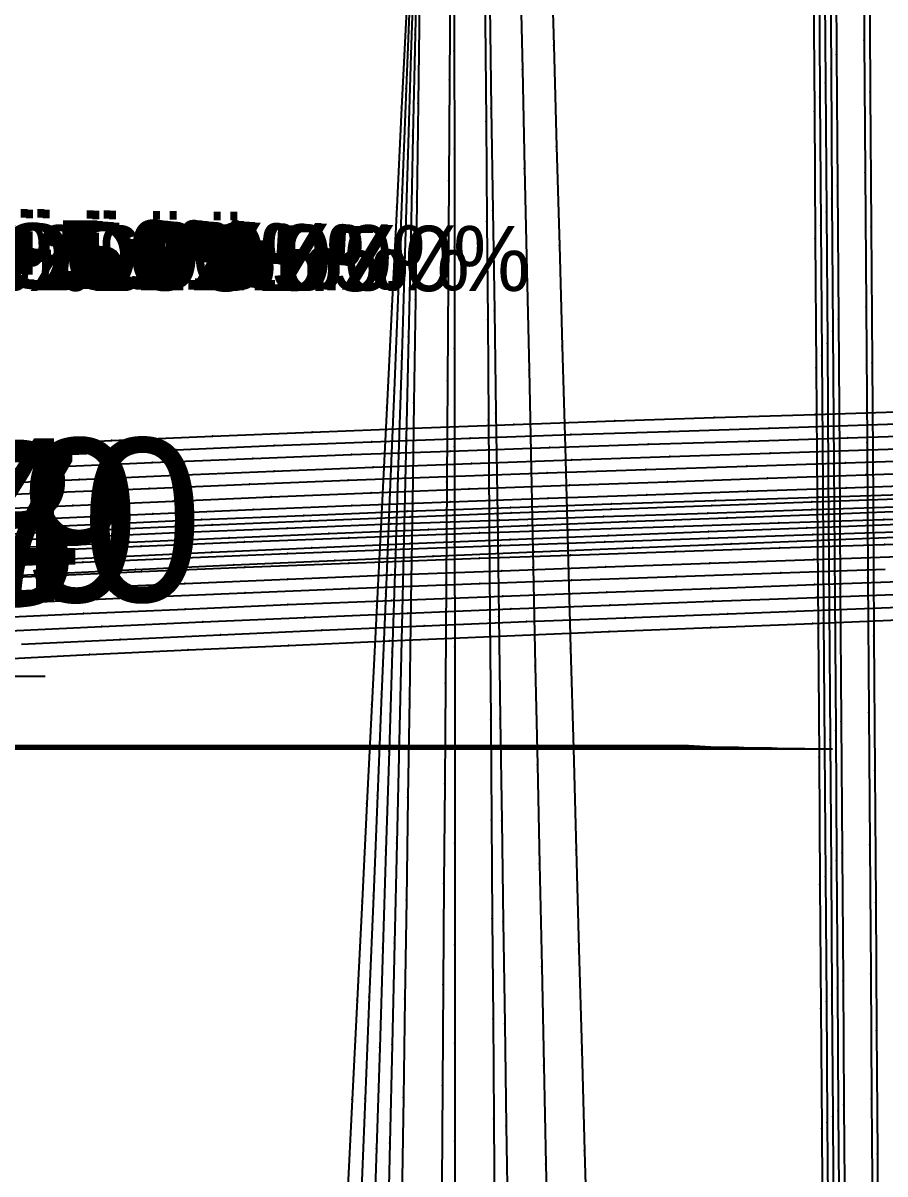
# Model space of a CAD drawing. Extents: x -2408 to 1029, y -526 to 2095.
# Drawn here: x -1007.4 to -875.3, y 238.6 to 415 of the extents above; entities that cross this region are included whole.
import ezdxf

# ---------------------------------------------------------------- set-up
doc = ezdxf.new("R2010")
doc.units = 0
doc.layers.add('TEXT', color=7, linetype='Continuous')

# ---------------------------------------------------------------- blocks, each defined once
blk = doc.blocks.new(' -30')
at = {"layer": '1'}
blk.add_lwpolyline([(-1013.803816, 502.616227), (-998.724902, 503.351115), (-983.259655, 504.088096), (-968.179128, 504.789655), (-952.689583, 505.491886), (-937.607433, 506.156086), (-922.111616, 506.815861), (-907.027667, 507.438159), (-891.957635, 508.04729), (-876.872936, 508.652548), (-861.83698, 509.261239)], dxfattribs=at)
at = {"layer": '14'}
blk.add_lwpolyline([(-1005.241554, 490.320347), (-990.320556, 491.039364), (-975.156659, 491.753562), (-959.803647, 492.458703), (-944.31523, 493.150552), (-928.745346, 493.824862), (-910.67444, 494.579226), (-895.073839, 495.211724), (-879.472994, 495.837705), (-863.872377, 496.46764)], dxfattribs=at)
at = {"layer": '3'}
for p in [(-876.872936, 508.652548), (-922.111616, 506.815861), (-907.027667, 507.438159), (-891.957635, 508.04729), (-968.179128, 504.789655), (-952.689583, 505.491886), (-937.607433, 506.156086), (-998.724902, 503.351115), (-983.259655, 504.088096), (-361.829946, 498.666906), (-879.472994, 495.837705), (-910.67444, 494.579226), (-895.073839, 495.211724), (-959.803647, 492.458703), (-944.31523, 493.150552), (-928.745346, 493.824862), (-990.320556, 491.039364), (-975.156659, 491.753562), (-362.574553, 483.487431), (-363.318647, 468.307932), (-364.092661, 452.698247), (-364.85375, 437.519584), (-365.612888, 422.429259), (-366.374362, 407.250609), (-367.134082, 392.071869), (-367.88499, 377.065575), (-368.645189, 361.886858), (-369.405699, 346.708157), (-369.819995, -27.875516), (-369.68072, -47.360992), (-369.539213, -67.158653), (-369.396591, -87.112386), (-369.253969, -107.066139), (-369.112463, -126.863799), (-368.973188, -146.349275), (-368.83726, -165.366439), (-368.705795, -183.759273)]:
    blk.add_point(p, dxfattribs=at)
at = {"layer": '7'}
blk.add_line((-763.632202, -125.051336), (-389.104042, -125.051336), dxfattribs=at)
at = {"layer": '8'}
for points in [[(-357.994041, 575.302811), (-358.78186, 559.547635), (-359.557937, 544.069272), (-360.322592, 528.86404), (-361.084233, 513.685404), (-361.829946, 498.666906), (-362.574553, 483.487431), (-363.318647, 468.307932), (-364.092661, 452.698247), (-364.85375, 437.519584), (-365.612888, 422.429259), (-366.374362, 407.250609), (-367.134082, 392.071869), (-367.88499, 377.065575), (-368.645189, 361.886858), (-369.405699, 346.708157), (-370.180402, 331.244073), (-370.940674, 316.065368), (-371.69304, 301.044358), (-372.44714, 285.989388), (-373.055725, 273.839893)], [(-369.955922, -8.858333), (-369.819995, -27.875516), (-369.68072, -47.360992), (-369.539213, -67.158653), (-369.396591, -87.112386), (-369.253969, -107.066139), (-369.112463, -126.863799), (-368.973188, -146.349275), (-368.83726, -165.366439), (-368.705795, -183.759273), (-368.579908, -201.371646), (-368.460716, -218.047468), (-368.349333, -233.630645), (-368.199343, -254.61524), (-368.0732, -272.263373), (-367.974671, -286.048234), (-367.882046, -299.007114), (-367.873306, -300.229836)]]:
    blk.add_lwpolyline(points, dxfattribs=at)
at = {"layer": '1'}
blk.add_text('Annotation:  ºá:3.0%£¬Ö±:5.0%', height=10, dxfattribs=at).set_placement((-644.384551, -54.548169))
blk = doc.blocks.new(' -31')
at = {"layer": '1'}
blk.add_lwpolyline([(-1001.996349, 505.322857), (-986.658666, 506.04357), (-971.552761, 506.735084), (-956.213389, 507.417536), (-941.164755, 508.066462), (-925.823502, 508.705413), (-910.779474, 509.309431), (-895.436682, 509.909814), (-880.364314, 510.494297), (-865.021492, 511.094201)], dxfattribs=at)
at = {"layer": '14'}
blk.add_lwpolyline([(-1000.732224, 492.668615), (-985.575845, 493.380141), (-970.203448, 494.083042), (-954.668895, 494.772973), (-939.025821, 495.445599), (-923.327902, 496.096582), (-908.17815, 496.702202), (-892.469664, 497.315404), (-876.761037, 497.92473), (-861.052752, 498.541434)], dxfattribs=at)
at = {"layer": '3'}
for p in [(-895.436682, 509.909814), (-880.364314, 510.494297), (-925.823502, 508.705413), (-910.779474, 509.309431), (-971.552761, 506.735084), (-956.213389, 507.417536), (-941.164755, 508.066462), (-986.658666, 506.04357), (-361.157443, 501.065163), (-876.761037, 497.92473), (-923.327902, 496.096582), (-908.17815, 496.702202), (-892.469664, 497.315404), (-970.203448, 494.083042), (-954.668895, 494.772973), (-939.025821, 495.445599), (-985.575845, 493.380141), (-361.774082, 485.532827), (-362.389768, 470.000454), (-363.004279, 454.703099), (-363.637041, 439.171419), (-364.272866, 423.639861), (-364.903066, 408.198477), (-365.535021, 392.666756), (-366.159478, 377.311497), (-366.791779, 361.779794), (-367.424438, 346.248108), (-369.819994, -25.635782), (-369.68072, -45.281497), (-369.539213, -65.241963), (-369.396591, -85.359785), (-369.253969, -105.477627), (-369.112463, -125.438093), (-368.973188, -145.083808), (-368.83726, -164.257396), (-368.705795, -182.801482)]:
    blk.add_point(p, dxfattribs=at)
at = {"layer": '7'}
blk.add_line((-763.632202, -125.051336), (-389.104042, -125.051336), dxfattribs=at)
at = {"layer": '8'}
for points in [[(-357.994041, 578.807983), (-358.649132, 562.686417), (-359.267463, 547.518838), (-359.903873, 531.964499), (-360.537909, 516.432865), (-361.157443, 501.065163), (-361.774082, 485.532827), (-362.389768, 470.000454), (-363.004279, 454.703099), (-363.637041, 439.171419), (-364.272866, 423.639861), (-364.903066, 408.198477), (-365.535021, 392.666756), (-366.159478, 377.311497), (-366.791779, 361.779794), (-367.424438, 346.248108), (-368.041408, 331.099689), (-368.673841, 315.567976), (-369.302066, 300.139236), (-369.923554, 284.876894), (-370.515747, 270.334682)], [(-369.955922, -6.462212), (-369.819994, -25.635782), (-369.68072, -45.281497), (-369.539213, -65.241963), (-369.396591, -85.359785), (-369.253969, -105.477627), (-369.112463, -125.438093), (-368.973188, -145.083808), (-368.83726, -164.257396), (-368.705795, -182.801482), (-368.579908, -200.558689), (-368.460715, -217.371643), (-368.349333, -233.082968), (-368.246875, -247.535287), (-368.112365, -266.508852), (-368.004214, -281.764444), (-367.907521, -295.403656), (-367.873306, -300.229836)]]:
    blk.add_lwpolyline(points, dxfattribs=at)
at = {"layer": '1'}
blk.add_text('Annotation:  ºá:3.0%£¬Ö±:5.0%', height=10, dxfattribs=at).set_placement((-644.39712, -54.590238))
blk = doc.blocks.new(' -32')
at = {"layer": '1'}
blk.add_lwpolyline([(-1014.763231, 506.847463), (-999.494983, 507.566499), (-984.135746, 508.270447), (-968.865657, 508.949983), (-953.594925, 509.607993), (-938.322926, 510.243036), (-923.1187, 510.850663), (-907.844861, 511.438175), (-892.552142, 512.013187), (-877.277669, 512.585146), (-862.024551, 513.164813)], dxfattribs=at)
at = {"layer": '14'}
blk.add_lwpolyline([(-1003.6498, 494.658762), (-988.386214, 495.364467), (-972.90666, 496.059794), (-957.264855, 496.740298), (-941.514519, 497.401533), (-925.709144, 498.039063), (-910.545085, 498.626378), (-894.728855, 499.222836), (-878.91242, 499.814759), (-863.096353, 500.414203)], dxfattribs=at)
at = {"layer": '3'}
for p in [(-892.552142, 512.013187), (-877.277669, 512.585146), (-938.322926, 510.243036), (-923.1187, 510.850663), (-907.844861, 511.438175), (-984.135746, 508.270447), (-968.865657, 508.949983), (-953.594925, 509.607993), (-999.494983, 507.566499), (-360.431675, 505.566142), (-878.91242, 499.814759), (-925.709144, 498.039063), (-910.545085, 498.626378), (-894.728855, 499.222836), (-972.90666, 496.059794), (-957.264855, 496.740298), (-941.514519, 497.401533), (-988.386214, 495.364467), (-360.900168, 490.37164), (-361.365744, 475.177058), (-361.851347, 459.532016), (-362.332423, 444.337911), (-362.818072, 429.14395), (-363.300177, 414.042294), (-363.782934, 398.848259), (-364.264741, 383.654174), (-364.741199, 368.640575), (-365.223946, 353.446515), (-365.716322, 337.953807), (-369.819994, -23.396054), (-369.680719, -43.202007), (-369.539213, -63.32526), (-369.396591, -83.60721), (-369.253969, -103.88914), (-369.112463, -124.012412), (-368.973188, -143.818365), (-368.83726, -163.14834), (-368.705795, -181.843678)]:
    blk.add_point(p, dxfattribs=at)
at = {"layer": '7'}
blk.add_line((-763.632202, -125.051336), (-389.104042, -125.051336), dxfattribs=at)
at = {"layer": '8'}
for points in [[(-357.994041, 582.313194), (-358.49787, 566.40859), (-358.988057, 550.997434), (-359.474144, 535.786342), (-359.958852, 520.592354), (-360.431675, 505.566142), (-360.900168, 490.37164), (-361.365744, 475.177058), (-361.851347, 459.532016), (-362.332423, 444.337911), (-362.818072, 429.14395), (-363.300177, 414.042294), (-363.782934, 398.848259), (-364.264741, 383.654174), (-364.741199, 368.640575), (-365.223946, 353.446515), (-365.716322, 337.953807), (-366.199039, 322.759771), (-366.681662, 307.565715), (-367.17584, 292.008496), (-367.651794, 277.026072), (-367.975731, 266.829491)], [(-369.955922, -4.066078), (-369.819994, -23.396054), (-369.680719, -43.202007), (-369.539213, -63.32526), (-369.396591, -83.60721), (-369.253969, -103.88914), (-369.112463, -124.012412), (-368.973188, -143.818365), (-368.83726, -163.14834), (-368.705795, -181.843678), (-368.579908, -199.74572), (-368.460715, -216.695807), (-368.349333, -232.535279), (-368.246875, -247.105478), (-368.112365, -266.23381), (-368.004213, -281.613841), (-367.907521, -295.364287), (-367.873306, -300.229836)]]:
    blk.add_lwpolyline(points, dxfattribs=at)
at = {"layer": '1'}
blk.add_text('Annotation:  ºá:3.0%£¬Ö±:5.0%', height=10, dxfattribs=at).set_placement((-644.409082, -54.633162))
blk = doc.blocks.new(' -33')
at = {"layer": '1'}
blk.add_lwpolyline([(-1002.343066, 509.555132), (-986.83478, 510.254729), (-971.498689, 510.924751), (-956.48809, 511.558167), (-941.15004, 512.181049), (-925.67475, 512.782963), (-910.334706, 513.354747), (-894.898587, 513.915408), (-879.557871, 514.469708), (-863.688546, 515.052308)], dxfattribs=at)
at = {"layer": '14'}
blk.add_lwpolyline([(-1006.569218, 496.64725), (-991.198071, 497.347313), (-975.611087, 498.035312), (-959.861696, 498.706712), (-944.003629, 499.356965), (-926.913155, 500.026567), (-910.989376, 500.62208), (-895.064728, 501.201132), (-879.139923, 501.776541), (-863.215558, 502.361125)], dxfattribs=at)
at = {"layer": '3'}
for p in [(-894.898587, 513.915408), (-879.557871, 514.469708), (-941.15004, 512.181049), (-925.67475, 512.782963), (-910.334706, 513.354747), (-986.83478, 510.254729), (-971.498689, 510.924751), (-956.48809, 511.558167), (-359.798016, 508.071864), (-895.064728, 501.201132), (-879.139923, 501.776541), (-944.003629, 499.356965), (-926.913155, 500.026567), (-910.989376, 500.62208), (-975.611087, 498.035312), (-959.861696, 498.706712), (-991.198071, 497.347313), (-360.144258, 492.539848), (-360.487111, 477.007756), (-360.830012, 461.721146), (-361.188076, 446.189394), (-361.551312, 430.657758), (-361.912148, 415.220494), (-362.272787, 399.688787), (-362.632317, 384.157073), (-362.987864, 368.809854), (-363.348292, 353.278146), (-363.699601, 338.147147), (-369.819994, -21.156306), (-369.680719, -41.122498), (-369.539213, -61.408575), (-369.396591, -81.854595), (-369.253969, -102.300615), (-369.112463, -122.586692), (-368.973188, -142.552883), (-368.83726, -162.039247), (-368.705795, -180.885839)]:
    blk.add_point(p, dxfattribs=at)
at = {"layer": '7'}
blk.add_line((-763.632202, -125.051336), (-389.104042, -125.051336), dxfattribs=at)
at = {"layer": '8'}
for points in [[(-357.994041, 585.818405), (-358.356178, 570.149614), (-358.719727, 554.504655), (-359.083177, 538.963578), (-359.445801, 523.431935), (-359.798016, 508.071864), (-360.144258, 492.539848), (-360.487111, 477.007756), (-360.830012, 461.721146), (-361.188076, 446.189394), (-361.551312, 430.657758), (-361.912148, 415.220494), (-362.272787, 399.688787), (-362.632317, 384.157073), (-362.987864, 368.809854), (-363.348292, 353.278146), (-363.699601, 338.147147), (-364.060061, 322.615445), (-364.420403, 307.083761), (-364.776221, 291.747024), (-365.121605, 276.861275), (-365.435715, 263.324299)], [(-369.955922, -1.669943), (-369.819994, -21.156306), (-369.680719, -41.122498), (-369.539213, -61.408575), (-369.396591, -81.854595), (-369.253969, -102.300615), (-369.112463, -122.586692), (-368.973188, -142.552883), (-368.83726, -162.039247), (-368.705795, -180.885839), (-368.579908, -198.932717), (-368.460715, -216.01997), (-368.349333, -231.98759), (-368.246875, -246.675668), (-368.112365, -265.958768), (-368.004214, -281.46322), (-367.907521, -295.324925), (-367.873306, -300.229836)]]:
    blk.add_lwpolyline(points, dxfattribs=at)
at = {"layer": '1'}
blk.add_text('Annotation:  ºá:3.0%£¬Ö±:5.0%', height=10, dxfattribs=at).set_placement((-644.419332, -54.670074))
blk = doc.blocks.new(' -34')
at = {"layer": '1'}
blk.add_lwpolyline([(-1011.0637, 511.278848), (-995.683943, 511.970121), (-980.566407, 512.627608), (-965.215882, 513.271594), (-950.096284, 513.881158), (-934.975648, 514.464395), (-919.969694, 515.01613), (-904.847304, 515.551791), (-889.426656, 516.088687), (-874.304032, 516.617669), (-858.928688, 517.169872)], dxfattribs=at)
at = {"layer": '14'}
blk.add_lwpolyline([(-1013.318315, 498.462305), (-997.902097, 499.15923), (-982.256557, 499.843514), (-966.435216, 500.510512), (-950.491596, 501.155579), (-930.471633, 501.924001), (-916.404954, 502.435759), (-900.37211, 503.000341), (-884.338821, 503.558087), (-868.305938, 504.122599)], dxfattribs=at)
at = {"layer": '3'}
for p in [(-904.847304, 515.551791), (-889.426656, 516.088687), (-874.304032, 516.617669), (-950.096284, 513.881158), (-934.975648, 514.464395), (-919.969694, 515.01613), (-995.683943, 511.970121), (-980.566407, 512.627608), (-965.215882, 513.271594), (-900.37211, 503.000341), (-884.338821, 503.558087), (-950.491596, 501.155579), (-930.471633, 501.924001), (-916.404954, 502.435759), (-982.256557, 499.843514), (-966.435216, 500.510512), (-997.902097, 499.15923), (-359.369416, 496.9027), (-359.579519, 481.754431), (-359.789396, 466.856898), (-360.022707, 450.987489), (-360.251846, 435.839505), (-360.480858, 420.787976), (-360.709181, 405.639974), (-360.935904, 390.491966), (-361.170325, 374.811117), (-361.397397, 359.663089), (-361.624845, 344.515086), (-369.819994, -18.916558), (-369.68072, -39.042988), (-369.539213, -59.491889), (-369.396591, -80.101979), (-369.253969, -100.712126), (-369.112463, -121.161008), (-368.973188, -141.287438), (-368.83726, -160.930188), (-368.705795, -179.928033)]:
    blk.add_point(p, dxfattribs=at)
at = {"layer": '7'}
blk.add_line((-763.632202, -125.051336), (-389.104042, -125.051336), dxfattribs=at)
at = {"layer": '8'}
for points in [[(-357.994041, 589.323578), (-358.232784, 573.314169), (-358.462428, 558.04015), (-358.692348, 542.89281), (-358.922183, 527.744832), (-359.146703, 512.596784), (-359.369416, 496.9027), (-359.579519, 481.754431), (-359.789396, 466.856898), (-360.022707, 450.987489), (-360.251846, 435.839505), (-360.480858, 420.787976), (-360.709181, 405.639974), (-360.935904, 390.491966), (-361.170325, 374.811117), (-361.397397, 359.663089), (-361.624845, 344.515086), (-361.856973, 329.055137), (-362.08426, 313.90714), (-362.31091, 298.797827), (-362.541301, 283.44087), (-362.765018, 268.530517), (-362.895737, 259.819088)], [(-369.955922, 0.726193), (-369.819994, -18.916558), (-369.68072, -39.042988), (-369.539213, -59.491889), (-369.396591, -80.101979), (-369.253969, -100.712126), (-369.112463, -121.161008), (-368.973188, -141.287438), (-368.83726, -160.930188), (-368.705795, -179.928033), (-368.579908, -198.119746), (-368.460715, -215.344131), (-368.349333, -231.439899), (-368.246875, -246.245857), (-368.112365, -265.683725), (-368.004214, -281.312598), (-367.907521, -295.285564), (-367.873306, -300.229836)]]:
    blk.add_lwpolyline(points, dxfattribs=at)
at = {"layer": '1'}
blk.add_text('Annotation:  ºá:3.0%£¬Ö±:5.0%', height=10, dxfattribs=at).set_placement((-644.430513, -54.70312))
blk = doc.blocks.new(' -35')
at = {"layer": '1'}
blk.add_lwpolyline([(-1007.853682, 513.231932), (-992.820145, 513.915385), (-977.453959, 514.590592), (-962.418328, 515.226969), (-947.101668, 515.848926), (-932.063875, 516.43203), (-916.699984, 516.998682), (-901.660338, 517.532334), (-886.339838, 518.067081), (-871.300024, 518.595463), (-856.027448, 519.147777)], dxfattribs=at)
at = {"layer": '14'}
blk.add_lwpolyline([(-1006.634338, 500.574671), (-991.25163, 501.272774), (-975.65225, 501.956377), (-959.889795, 502.620711), (-944.017931, 503.261005), (-927.07975, 503.910177), (-911.141133, 504.489572), (-895.201398, 505.050407), (-879.261329, 505.606817), (-863.321862, 506.172931)], dxfattribs=at)
at = {"layer": '3'}
for p in [(-916.699984, 516.998682), (-901.660338, 517.532334), (-886.339838, 518.067081), (-871.300024, 518.595463), (-962.418328, 515.226969), (-947.101668, 515.848926), (-932.063875, 516.43203), (-992.820145, 513.915385), (-977.453959, 514.590592), (-895.201398, 505.050407), (-879.261329, 505.606817), (-944.017931, 503.261005), (-927.07975, 503.910177), (-911.141133, 504.489572), (-991.25163, 501.272774), (-975.65225, 501.956377), (-959.889795, 502.620711), (-358.648017, 499.914978), (-358.741122, 484.44456), (-358.836891, 468.97415), (-358.940036, 453.75982), (-359.05188, 438.28952), (-359.165799, 422.819241), (-359.277038, 407.447403), (-359.387175, 391.977098), (-359.495472, 376.699298), (-359.605702, 361.229002), (-359.716393, 345.758691), (-369.819994, -16.676809), (-369.680719, -36.963495), (-369.539213, -57.575183), (-369.396591, -78.3494), (-369.253969, -99.123598), (-369.112463, -119.735286), (-368.973188, -140.021991), (-368.83726, -159.821128), (-368.705795, -178.970225)]:
    blk.add_point(p, dxfattribs=at)
at = {"layer": '7'}
blk.add_line((-763.632202, -125.051336), (-389.104042, -125.051336), dxfattribs=at)
at = {"layer": '8'}
for points in [[(-357.994041, 592.828789), (-358.10507, 577.086023), (-358.216104, 561.603627), (-358.329169, 546.146793), (-358.442452, 530.676502), (-358.550565, 515.206176), (-358.648017, 499.914978), (-358.741122, 484.44456), (-358.836891, 468.97415), (-358.940036, 453.75982), (-359.05188, 438.28952), (-359.165799, 422.819241), (-359.277038, 407.447403), (-359.387175, 391.977098), (-359.495472, 376.699298), (-359.605702, 361.229002), (-359.716393, 345.758691), (-359.824154, 330.706494), (-359.934742, 315.236191), (-360.045242, 299.765885), (-360.153836, 284.564298), (-360.262756, 269.321207), (-360.355721, 256.313896)], [(-369.955922, 3.122329), (-369.819994, -16.676809), (-369.680719, -36.963495), (-369.539213, -57.575183), (-369.396591, -78.3494), (-369.253969, -99.123598), (-369.112463, -119.735286), (-368.973188, -140.021991), (-368.83726, -159.821128), (-368.705795, -178.970225), (-368.579908, -197.306773), (-368.460715, -214.668292), (-368.349333, -230.892208), (-368.246876, -245.816044), (-368.112366, -265.408659), (-368.004214, -281.161993), (-367.907521, -295.246193), (-367.873306, -300.229836)]]:
    blk.add_lwpolyline(points, dxfattribs=at)
at = {"layer": '1'}
blk.add_text('Annotation:  ºá:3.0%£¬Ö±:5.0%', height=10, dxfattribs=at).set_placement((-639.360597, -54.736837))
blk = doc.blocks.new(' -36')
at = {"layer": '1'}
blk.add_lwpolyline([(-1011.629774, 515.18433), (-996.22906, 515.874884), (-981.103328, 516.528873), (-965.726704, 517.167631), (-950.598815, 517.768795), (-935.469816, 518.340965), (-920.108045, 518.890989), (-904.977129, 519.409745), (-889.535127, 519.928552), (-874.403924, 520.43925), (-859.012279, 520.974155)], dxfattribs=at)
at = {"layer": '14'}
blk.add_lwpolyline([(-1013.387802, 502.390632), (-997.959985, 503.086063), (-982.301969, 503.766456), (-966.467366, 504.426937), (-950.509786, 505.06263), (-930.471527, 505.814959), (-916.56327, 506.306527), (-900.514973, 506.852996), (-884.466126, 507.391562), (-868.417693, 507.937146), (-852.370641, 508.504669)], dxfattribs=at)
at = {"layer": '3'}
for p in [(-920.108045, 518.890989), (-904.977129, 519.409745), (-889.535127, 519.928552), (-874.403924, 520.43925), (-965.726704, 517.167631), (-950.598815, 517.768795), (-935.469816, 518.340965), (-996.22906, 515.874884), (-981.103328, 516.528873), (-900.514973, 506.852996), (-884.466126, 507.391562), (-868.417693, 507.937146), (-950.509786, 505.06263), (-930.471527, 505.814959), (-916.56327, 506.306527), (-997.959985, 503.086063), (-982.301969, 503.766456), (-966.467366, 504.426937), (-357.949904, 503.740674), (-357.927372, 488.700112), (-357.905855, 473.659549), (-357.891746, 458.128292), (-357.885815, 443.08771), (-357.883123, 428.047136), (-357.879272, 412.355052), (-357.873467, 397.314466), (-357.866747, 382.273902), (-357.860029, 366.677824), (-357.854128, 351.637242), (-357.848458, 336.596676), (-369.750706, -24.609345), (-369.610175, -45.240538), (-369.467972, -66.117421), (-369.32521, -87.076182), (-369.183007, -107.953046), (-369.042477, -128.584257), (-368.904736, -148.805947), (-368.7709, -168.454358), (-368.642084, -187.365733)]:
    blk.add_point(p, dxfattribs=at)
at = {"layer": '7'}
blk.add_line((-763.632202, -125.051336), (-389.104042, -125.051336), dxfattribs=at)
at = {"layer": '8'}
for points in [[(-357.994041, 596.334), (-357.986258, 580.263284), (-357.980483, 564.458349), (-357.9771, 549.431499), (-357.97405, 534.390923), (-357.966692, 519.350346), (-357.949904, 503.740674), (-357.927372, 488.700112), (-357.905855, 473.659549), (-357.891746, 458.128292), (-357.885815, 443.08771), (-357.883123, 428.047136), (-357.879272, 412.355052), (-357.873467, 397.314466), (-357.866747, 382.273902), (-357.860029, 366.677824), (-357.854128, 351.637242), (-357.848458, 336.596676), (-357.842569, 321.230885), (-357.836665, 306.190293), (-357.830455, 290.448863), (-357.824549, 275.396306), (-357.818728, 260.484553), (-357.815742, 252.808685)], [(-369.888447, -4.387637), (-369.750706, -24.609345), (-369.610175, -45.240538), (-369.467972, -66.117421), (-369.32521, -87.076182), (-369.183007, -107.953046), (-369.042477, -128.584257), (-368.904736, -148.805947), (-368.7709, -168.454358), (-368.642084, -187.365733), (-368.519405, -205.376208), (-368.403978, -222.322025), (-368.296919, -238.039417), (-368.199343, -252.364535), (-368.0732, -270.883463), (-367.974671, -285.348496), (-367.882046, -298.946789), (-367.873306, -300.229836)]]:
    blk.add_lwpolyline(points, dxfattribs=at)
at = {"layer": '1'}
blk.add_text('Annotation:  ºá:3.0%£¬Ö±:5.0%', height=10, dxfattribs=at).set_placement((-639.370332, -54.784886))
blk = doc.blocks.new(' -37')
at = {"layer": '1'}
blk.add_lwpolyline([(-1007.421063, 517.181891), (-991.870638, 517.885272), (-976.991792, 518.533343), (-961.940697, 519.162555), (-946.781324, 519.767799), (-931.727888, 520.338632), (-916.346722, 520.889892), (-901.291345, 521.406589), (-885.957288, 521.923248), (-870.901759, 522.434341), (-855.620824, 522.970364)], dxfattribs=at)
at = {"layer": '14'}
blk.add_lwpolyline([(-1006.702152, 504.501526), (-991.307494, 505.197754), (-975.695216, 505.877062), (-959.919004, 506.534451), (-944.032768, 507.164911), (-927.25288, 507.793881), (-911.298799, 508.357378), (-895.343292, 508.900194), (-879.387378, 509.437773), (-863.432077, 509.98556)], dxfattribs=at)
at = {"layer": '3'}
for p in [(-870.901759, 522.434341), (-916.346722, 520.889892), (-901.291345, 521.406589), (-885.957288, 521.923248), (-961.940697, 519.162555), (-946.781324, 519.767799), (-931.727888, 520.338632), (-991.870638, 517.885272), (-976.991792, 518.533343), (-911.298799, 508.357378), (-895.343292, 508.900194), (-879.387378, 509.437773), (-959.919004, 506.534451), (-944.032768, 507.164911), (-927.25288, 507.793881), (-991.307494, 505.197754), (-975.695216, 505.877062), (-357.15155, 492.310991), (-357.017919, 476.963593), (-356.893468, 461.882822), (-356.775165, 446.535295), (-356.661063, 431.187733), (-356.547517, 415.942769), (-356.430967, 400.595233), (-356.31318, 385.247712), (-356.196898, 370.100727), (-356.079687, 354.753207), (-355.96282, 339.405684)]:
    blk.add_point(p, dxfattribs=at)
at = {"layer": '7'}
blk.add_line((-763.632202, -125.051336), (-389.104042, -125.051336), dxfattribs=at)
at = {"layer": '8'}
blk.add_lwpolyline([(-357.994041, 599.839211), (-357.872231, 584.064936), (-357.756174, 568.812925), (-357.641826, 553.514255), (-357.527834, 538.1667), (-357.409938, 522.819186), (-357.285102, 507.658387), (-357.15155, 492.310991), (-357.017919, 476.963593), (-356.893468, 461.882822), (-356.775165, 446.535295), (-356.661063, 431.187733), (-356.547517, 415.942769), (-356.430967, 400.595233), (-356.31318, 385.247712), (-356.196898, 370.100727), (-356.079687, 354.753207), (-355.96282, 339.405684), (-355.843415, 323.726308), (-355.726375, 308.378797), (-355.609575, 293.071471), (-355.494618, 278.003513), (-355.379055, 262.852818), (-355.275726, 249.303493)], dxfattribs=at)
at = {"layer": '1'}
blk.add_text('Annotation:  ºá:3.0%£¬Ö±:5.0%', height=10, dxfattribs=at).set_placement((-634.30037, -54.82617))
at = {"layer": 'TEXT', "color": 7}
blk.add_text('g02-37', height=25, dxfattribs=at).set_placement((-598.72, -103.6))
blk = doc.blocks.new(' -38')
at = {"layer": '1'}
blk.add_lwpolyline([(-1011.193701, 519.135061), (-995.775629, 519.823236), (-980.637326, 520.472347), (-965.239343, 521.103977), (-950.098657, 521.695154), (-934.956771, 522.254539), (-919.752783, 522.782963), (-904.608864, 523.284549), (-889.149116, 523.785144), (-874.004893, 524.278163), (-858.600561, 524.796536)], dxfattribs=at)
at = {"layer": '14'}
blk.add_lwpolyline([(-1013.459997, 506.318361), (-998.020129, 507.012384), (-982.34922, 507.688985), (-966.500824, 508.343063), (-950.528719, 508.969506), (-930.471454, 509.705919), (-916.727641, 510.177589), (-900.663291, 510.706152), (-884.598196, 511.22572), (-868.533563, 511.752528), (-852.4706, 512.302813)], dxfattribs=at)
at = {"layer": '3'}
for p in [(-874.004893, 524.278163), (-934.956771, 522.254539), (-919.752783, 522.782963), (-904.608864, 523.284549), (-889.149116, 523.785144), (-980.637326, 520.472347), (-965.239343, 521.103977), (-950.098657, 521.695154), (-995.775629, 519.823236), (-868.533563, 511.752528), (-916.727641, 510.177589), (-900.663291, 510.706152), (-884.598196, 511.22572), (-966.500824, 508.343063), (-950.528719, 508.969506), (-930.471454, 509.705919), (-998.020129, 507.012384), (-982.34922, 507.688985), (-356.372216, 493.665735), (-356.127082, 478.011517), (-355.893204, 462.629209), (-355.663709, 446.974751), (-355.438498, 431.320228), (-355.214578, 415.770351), (-354.986863, 400.11586), (-354.757885, 384.461385), (-354.531864, 369.011453), (-354.303478, 353.35699), (-354.075445, 337.702504)]:
    blk.add_point(p, dxfattribs=at)
at = {"layer": '7'}
blk.add_line((-763.632202, -125.051336), (-389.104042, -125.051336), dxfattribs=at)
at = {"layer": '8'}
blk.add_lwpolyline([(-357.994041, 603.344383), (-357.757929, 587.254624), (-357.531393, 571.697565), (-357.306276, 556.092905), (-357.081181, 540.438379), (-356.852105, 524.783918), (-356.617269, 509.319966), (-356.372216, 493.665735), (-356.127082, 478.011517), (-355.893204, 462.629209), (-355.663709, 446.974751), (-355.438498, 431.320228), (-355.214578, 415.770351), (-354.986863, 400.11586), (-354.757885, 384.461385), (-354.531864, 369.011453), (-354.303478, 353.35699), (-354.075445, 337.702504), (-353.853879, 322.492269), (-353.625682, 306.837786), (-353.397413, 291.183321), (-353.173324, 275.814354), (-352.95453, 260.806678), (-352.735748, 245.798283)], dxfattribs=at)
at = {"layer": '1'}
blk.add_text('Annotation:  ºá:3.0%£¬Ö±:5.0%', height=10, dxfattribs=at).set_placement((-634.309442, -54.866482))
at = {"layer": 'TEXT', "color": 7}
blk.add_text('g02-38', height=25, dxfattribs=at).set_placement((-600.32, -103.13))
blk = doc.blocks.new(' -39')
at = {"layer": '1'}
blk.add_lwpolyline([(-1007.491623, 521.108175), (-991.925849, 521.809886), (-977.031719, 522.454122), (-961.965625, 523.077061), (-946.968522, 523.666651), (-931.899884, 524.226331), (-916.49974, 524.763351), (-901.429047, 525.263748), (-886.079673, 525.762612), (-871.00879, 526.256195), (-855.717723, 526.775367)], dxfattribs=at)
at = {"layer": '14'}
blk.add_lwpolyline([(-1006.772647, 508.427815), (-991.365503, 509.122261), (-975.739825, 509.797379), (-959.949469, 510.447933), (-944.048289, 511.068691), (-927.432479, 511.677712), (-911.462354, 512.225537), (-895.490435, 512.750536), (-879.517989, 513.269462), (-863.546283, 513.799066)], dxfattribs=at)
at = {"layer": '3'}
for p in [(-886.079673, 525.762612), (-871.00879, 526.256195), (-931.899884, 524.226331), (-916.49974, 524.763351), (-901.429047, 525.263748), (-977.031719, 522.454122), (-961.965625, 523.077061), (-946.968522, 523.666651), (-991.925849, 521.809886), (-927.432479, 511.677712), (-911.462354, 512.225537), (-895.490435, 512.750536), (-879.517989, 513.269462), (-959.949469, 510.447933), (-944.048289, 511.068691), (-991.365503, 509.122261), (-975.739825, 509.797379), (-355.682332, 499.010802), (-355.342786, 483.84782), (-354.996695, 468.16401), (-354.670759, 453.000735), (-354.350238, 437.837325), (-354.031135, 422.673903), (-353.712454, 407.617195), (-353.389789, 392.453851), (-353.066475, 377.290501), (-352.730974, 361.537636), (-352.408563, 346.374282), (-352.086359, 331.210923)]:
    blk.add_point(p, dxfattribs=at)
at = {"layer": '7'}
blk.add_line((-763.632202, -125.051336), (-389.104042, -125.051336), dxfattribs=at)
at = {"layer": '8'}
blk.add_lwpolyline([(-356.020062, 514.173832), (-355.682332, 499.010802), (-355.342786, 483.84782), (-354.996695, 468.16401), (-354.670759, 453.000735), (-354.350238, 437.837325), (-354.031135, 422.673903), (-353.712454, 407.617195), (-353.389789, 392.453851), (-353.066475, 377.290501), (-352.730974, 361.537636), (-352.408563, 346.374282), (-352.086359, 331.210923), (-351.756728, 315.702433), (-351.434295, 300.539062), (-351.112732, 285.418531), (-350.782694, 269.898324), (-350.458211, 254.638131), (-350.195732, 242.293091)], dxfattribs=at)
at = {"layer": '1'}
blk.add_text('Annotation:  ºá:3.0%£¬Ö±:5.0%', height=10, dxfattribs=at).set_placement((-629.238043, -54.863681))
at = {"layer": 'TEXT', "color": 7}
blk.add_text('g02-39', height=25, dxfattribs=at).set_placement((-594.97, -102.57))
blk = doc.blocks.new(' -40')
at = {"layer": '1'}
blk.add_lwpolyline([(-1002.161854, 523.156336), (-986.867505, 523.850157), (-971.383609, 524.522598), (-956.137615, 525.15341), (-940.651025, 525.760288), (-925.22996, 526.328055), (-909.740718, 526.862613), (-894.487014, 527.367054), (-878.996801, 527.872772), (-863.506901, 528.387881)], dxfattribs=at)
at = {"layer": '14'}
blk.add_lwpolyline([(-1003.920956, 510.360938), (-988.609299, 511.059912), (-973.07823, 511.738958), (-957.381842, 512.39271), (-941.573999, 513.015813), (-925.708828, 513.6029), (-910.21461, 514.139478), (-894.335363, 514.665222), (-878.455426, 515.183693), (-862.576242, 515.71215)], dxfattribs=at)
at = {"layer": '3'}
for p in [(-878.996801, 527.872772), (-940.651025, 525.760288), (-925.22996, 526.328055), (-909.740718, 526.862613), (-894.487014, 527.367054), (-971.383609, 524.522598), (-956.137615, 525.15341), (-986.867505, 523.850157), (-878.455426, 515.183693), (-925.708828, 513.6029), (-910.21461, 514.139478), (-894.335363, 514.665222), (-973.07823, 511.738958), (-957.381842, 512.39271), (-941.573999, 513.015813), (-988.609299, 511.059912), (-354.9778, 502.069111), (-354.532194, 486.614651), (-354.098767, 471.442744), (-353.665907, 455.987916), (-353.239207, 440.532914), (-352.814597, 425.077872), (-352.391445, 409.731587), (-351.96337, 394.276621), (-351.53446, 378.821678), (-351.111673, 363.579299), (-350.683565, 348.124335), (-350.255735, 332.669382)]:
    blk.add_point(p, dxfattribs=at)
at = {"layer": '7'}
for p, q in [((-766.053925, 405.419922), (-432.919998, 405.419922)), ((-763.632202, -125.051336), (-389.104042, -125.051336))]:
    blk.add_line(p, q, dxfattribs=at)
at = {"layer": '8'}
blk.add_lwpolyline([(-355.420845, 517.523653), (-354.9778, 502.069111), (-354.532194, 486.614651), (-354.098767, 471.442744), (-353.665907, 455.987916), (-353.239207, 440.532914), (-352.814597, 425.077872), (-352.391445, 409.731587), (-351.96337, 394.276621), (-351.53446, 378.821678), (-351.111673, 363.579299), (-350.683565, 348.124335), (-350.255735, 332.669382), (-349.818124, 316.862657), (-349.390096, 301.407669), (-348.962007, 285.95274), (-348.541098, 270.756445), (-348.122872, 255.655997), (-347.715554, 240.948604), (-347.655716, 238.787899)], dxfattribs=at)
at = {"layer": '1'}
blk.add_text('Annotation:  ºá:3.0%£¬Ö±:5.0%', height=10, dxfattribs=at).set_placement((-624.166768, -54.910586))
at = {"layer": 'TEXT', "color": 7}
blk.add_text('g02-40', height=25, dxfattribs=at).set_placement((-589.7, -102.49))

msp = doc.modelspace()

# ---------------------------------------------------------------- block references
at = {"layer": '1'}
for name, p in [(' -32', (-514.58038, 429.196867)), (' -30', (-516.281493, 429.297884)), (' -34', (-512.877729, 429.098086)), (' -33', (-513.729155, 429.147803)), (' -36', (-507.788996, 429.001375)), (' -35', (-508.640982, 429.051384)), (' -38', (-502.699294, 428.903101)), (' -31', (-515.430888, 429.247568)), (' -37', (-503.551747, 428.953571)), (' -39', (-498.461818, 428.854057)), (' -40', (-494.224148, 428.804325)), (' -38', (-579.253783, -91.775472)), (' -39', (-575.170005, -91.15992)), (' -40', (-571.08619, -90.544825)), (' -34', (-587.46481, -94.242756)), (' -36', (-583.359915, -93.009197)), (' -35', (-583.382004, -93.626476)), (' -32', (-587.506908, -95.474868)), (' -37', (-579.276546, -92.393365)), (' -33', (-587.486083, -94.859148)), (' -31', (-587.527219, -96.089244)), (' -30', (-587.547006, -96.703028)), (' -32', (-6.918598, -172.870121)), (' -38', (-6.951881, -172.870051)), (' -36', (-6.940789, -172.870126)), (' -34', (-6.929678, -172.869999)), (' -39', (-6.957418, -172.869929)), (' -37', (-6.946326, -172.869989)), (' -35', (-6.935229, -172.87)), (' -33', (-6.924133, -172.870029)), (' -40', (-6.962963, -172.869906)), (' -31', (-6.913053, -172.870221)), (' -30', (-6.907502, -172.870213))]:
    msp.add_blockref(name, p, dxfattribs=at)

doc.saveas('drawing.dxf')
